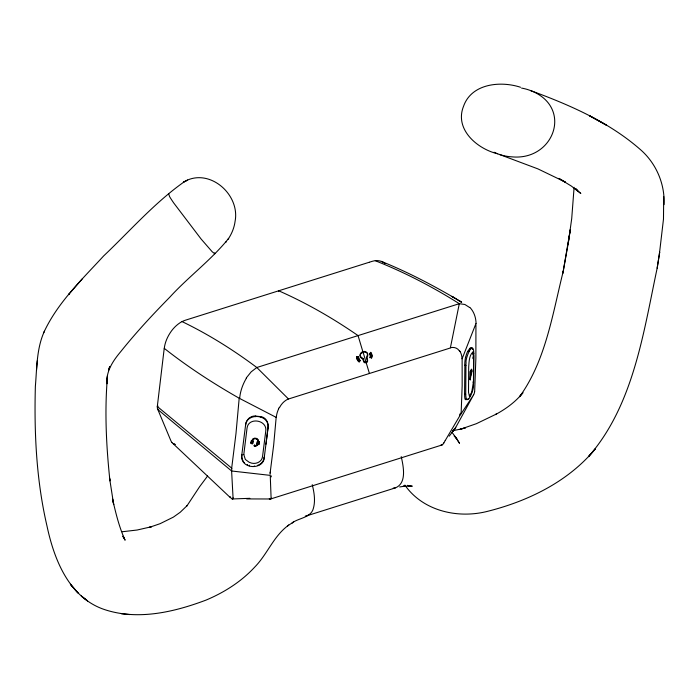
<?xml version="1.0" encoding="UTF-8"?>
<svg xmlns="http://www.w3.org/2000/svg" width="699" height="699" viewBox="0 0 699 699"><rect width="100%" height="100%" fill="white"/><g stroke="black" fill="none" stroke-linecap="round" stroke-linejoin="round"><path stroke-width="1.05" d="M472.935 358.622L472.935 356.822M465.726 394.245L465.945 365.446A13.797 3.967 -78.2 0 1 466.084 362.711C465.115 358.412 473.441 338.561 473.843 353.344L473.625 382.143A13.797 3.967 -78.2 0 1 473.485 384.869C474.455 389.177 466.128 409.029 465.726 394.245L464.573 394.079L464.861 365.297L465.945 365.446M471.152 374.612L470.182 379.749L470.244 371.475L471.109 369.867A6.247 1.354 -81.2 0 1 471.336 369.264L471.711 369.186M470.27 379.758L470.331 371.484M470.182 379.749L470.479 375.817L471.301 374.262M470.488 374.839L471.021 373.729L470.488 374.839L470.514 371.885L471.126 370.793A4.124 0.891 -81.2 0 1 471.362 370.348L471.607 371.038M470.576 374.847L470.514 371.885M257.651 441.803L257.442 443.821M471.799 370.592L471.738 371.789M663.692 196.445L663.482 219.075L659.384 254.06M471.799 370.723L471.755 371.658M258.822 442.353L258.822 442.284A7.619 6.667 9.2 0 1 258.796 442.633M255.013 445.263L254.523 445.324L255.353 445.429M574.106 187.297L571.712 218.595L568.304 242.868L562.878 273.239L570.305 229.683L568.034 244.571M474.665 391.554L475.879 357.993L475.932 323.602L462.126 358.753L462.161 385.699L461.165 412.637M233.047 498.352L233.047 497.74M276.166 417.478L273.659 445.167L270.225 472.192M182.081 321.54A24.116 16.453 -51.7 0 0 169.988 333.135A29.148 19.887 -51.7 0 0 164.274 348.364C187.848 366.958 213.125 383.358 239.189 398.22L235.974 433.607L231.631 468.557M44.386 331.291C36.523 348.46 36.942 367.84 35.369 386.294C34.094 433.065 36.365 480.335 46.999 526.032C54.103 559.506 69.018 597.593 104.352 609.511C137.72 620.686 174.138 612.106 206.056 600.091C224.239 592.446 241.312 581.629 254.751 567.064C267.437 554.158 273.728 535.784 288.713 525.106L287.411 525.971L293.667 521.961L292.147 522.913C298.639 517.915 311.177 517.81 313.405 508.243C315.564 500.528 314.122 492.297 312.252 484.687M36.505 370.348L37.292 360.745M259.014 443.07L258.988 443.297A3.574 3.128 9.2 0 1 258.918 443.751M254.523 445.298L255.004 445.429M252.61 442.493L252.689 441.716A13.928 12.18 9.2 0 1 252.732 441.34L252.785 441.104M471.816 371.929L471.624 372.724M258.796 442.633L258.604 443.891L257.477 443.944M257.075 443.035L257.092 442.886A8.362 7.313 9.2 0 0 257.118 442.537L257.127 442.415A4.325 3.783 9.2 0 1 257.311 441.436M257.066 443.114L257.049 443.271A10.38 9.078 9.2 0 0 256.996 443.909M231.692 468.138L157.31 406.503L164.221 348.382M259.023 442.913L259.058 442.633A3.993 3.495 9.2 0 0 259.084 442.135M271.098 497.906L270.242 475.372L231.614 470.995L157.843 409.535A6.492 5.609 -17 0 1 157.371 406.512M264.318 457.207C264.012 469.527 243.077 469.579 241.758 457.915A13.797 12.04 -1.3 0 1 241.758 455.224L245.611 424.861A12.346 10.826 -4 0 1 249.001 418.238M264.222 457.749L268.093 427.316L265.952 444.223M270.111 472.952L270.225 472.218M251.526 441.322L251.395 442.423A6.274 5.487 9.2 0 0 251.36 442.747L251.369 442.869M657.156 268.206L659.655 252.33L657.156 268.206C643.464 332.593 633.565 405.175 588.506 456.657L595.548 448.609C568.401 481.62 528.007 501.218 487.203 511.423C457.714 518.868 422.956 511.03 404.87 485.089M367.403 361.121L366.084 362.239L364.328 362.108M245.611 424.861L245.532 425.307C246.389 413.389 266.747 413.756 268.005 425.149A13.797 12.04 -1.3 0 1 268.005 427.832M241.749 455.224L241.845 454.665M255.546 416.674L255.642 416.097L260.526 416.613L260.43 417.216M249.333 465.84L249.438 465.202M254.209 466.39L254.296 465.892M254.89 446.373C254.855 445.429 253.824 446.757 255.257 446.346M471.659 373.004L471.423 373.642M563.184 271.535C552.594 313.86 545.77 360.544 519.584 396.709L522.957 392.663C515.574 401.96 505.788 409.002 495.425 414.603L496.587 413.957L476.43 423.673L460.134 429.343L465.569 427.771L463.69 428.321M471.633 373.135L471.257 374.131M278.517 291.597L278.709 290.793L369.474 262.186M254.357 446.39L254.148 445.682M471.467 373.773L471.117 374.489M251.946 440.449C252.916 436.831 258.49 437.661 258.595 441.322M252.383 440.361C253.379 437.338 258.062 438.107 258.237 441.209M460.763 413.965L460.991 413.432A3.364 2.473 -35.3 0 0 461.191 412.733M252.435 440.44C253.405 437.574 257.852 438.229 258.123 441.183M43.661 332.794C57.353 302.877 81.704 279.81 103.635 255.956C130.058 230.88 154.488 202.78 184.309 181.749M278.595 408.697L279.312 407.334M443.813 442.965L445.141 440.667M443.865 442.869L443.437 443.629M455.879 427.168L473.686 394.699L459.933 415.59L445.202 440.562M455.809 427.299L451.912 432.559L455.093 428.47M123.129 536.867L124.413 538.282L122.928 536.159L125.112 540.205C119.136 527.186 115.781 513.101 112.583 499.2L113.684 504.617L109.577 478.221L109.953 480.895C106.37 447.159 104.57 413.048 107.262 379.181L107.174 380.046L107.506 375.555L106.877 383.786C105.986 371.204 113.055 360.763 120.787 351.571C136.008 332.558 152.6 314.681 169.674 297.32C188.398 276.769 211.247 260.063 228.66 238.385C231.981 233.23 234.314 227.385 235.091 221.286C240.342 194.112 208.564 166.668 183.418 182.186L187.62 180.167L186.537 180.692M359.19 361.899L359.303 361.68A4.605 3.941 75.5 0 1 357.023 356.673L356.971 356.682M255.353 446.25L255.423 446.128A3.355 2.936 9.2 0 0 257.8 444.555M246.266 377.958L251.186 371.842L256.813 367.508L459.295 303.689L464.879 304.484L469.676 307.543M471.93 348.058A8.056 2.499 -78.1 0 0 469.623 348.618L467.849 351.274A7.444 2.35 -79.2 0 0 466.74 353.519L466.329 354.708A9.725 3.058 -79.2 0 0 465.656 357.338M225.663 242.509L226.362 241.548M227.822 239.521L228.66 238.385M449.177 436.185L455.154 428.382A3.32 2.132 89.6 0 1 453.476 429.466M207.603 476.002L199.669 486.618L186.939 505.893L187.315 505.438L180.22 512.262L173.369 517.129L160.106 523.682L149.403 527.352L151.482 526.74L137.144 530.017L122.22 531.747M82.159 278.997L68.546 294.655L69.271 293.833M366.477 357.25C371.737 347.7 353.362 353.563 363.017 358.369M308.32 515.207L305.297 516.124M157.31 406.503L158.114 406.145M171.928 442.484A1.634 0.533 57.2 0 0 172.295 442.904L229.56 496.875L230.233 496.613M362.79 351.667C360.029 352.357 358.928 356.394 361.339 358.115C364.1 358.622 362.65 363.725 366.014 362.764C369.675 362.012 365.83 358.36 367.534 356.49C369.011 353.659 365.708 350.47 362.86 351.641L358.054 335.599C333.047 318.307 306.546 303.043 278.709 290.793L185.314 320.238A21.66 14.784 -51.7 0 0 182.098 321.61C208.459 334.323 233.405 349.972 256.813 367.508L288.495 398.998L450.357 347.98L459.295 303.689C432.664 286.896 404.581 272.278 375.276 260.727A21.669 14.784 -51.7 0 0 372.113 261.356L369.85 262.064M254.095 445.578L254.515 445.167M366.049 362.248L363.069 352.086M158.708 409.256L157.843 409.535L170.6 440.073A4.963 1.625 57.2 0 0 171.884 442.519M306.345 515.941L395.354 487.893C407.237 483.088 403.262 466.05 401.252 456.63M252.496 443.28L251.422 442.991M462.065 428.784L452.498 430.785M395.354 487.893L393.222 488.129M399.671 486.958L405.071 486.111L403.096 486.259L412.27 486.172L408.207 485.552M252.304 443.83L252.951 443.376A11.656 10.197 9.2 0 0 253.047 442.659L253.169 441.707A3.521 3.076 9.2 0 0 253.178 441.095L253.003 440.623A1.153 1.014 9.2 0 0 252.549 440.449M249.866 498.326L232.182 498.964L229.56 496.875M246.677 498.92L270.006 498.981M168.686 193.833L169.595 196.629A65.086 2.971 51.5 0 0 173.745 202.998L201.111 239.023L212.208 251.771L214.785 253.772L214.628 252.898M470.462 396.141L469.422 395.992L471.598 392.523A6.728 1.459 -81.2 0 0 471.694 392.296L473.468 381.785L473.669 355.887L472.943 352.06A12.346 3.853 -77.9 0 1 472.908 353.231L472.935 355.022M129.935 614.57L121.373 613.739M441.043 444.922L441.453 444.975A4.631 2.883 76.2 0 0 442.144 444.94L270.522 499.016A4.64 1.774 64.7 0 1 270.006 498.841M469.623 348.652L470.82 348.818M467.849 351.274L469.108 351.448M472.926 353.213L473.843 353.344M472.882 382.038L473.625 382.143M467.989 398.666L468.749 398.771M255.31 445.84L255.388 445.866A3.111 2.717 9.2 0 0 257.695 444.197L257.346 444.022M520.545 87.27C500.589 80.7 471.519 83.469 463.551 106.265C454.245 129.254 477.155 148.887 497.548 153.771A65.086 55.055 -65.4 0 0 512.087 156.864C554.377 160.787 573.39 106.895 530.497 90.547A65.086 55.055 -65.4 0 0 521.576 88.091M469.396 396.036L468.513 392.296L468.688 367.054C469.055 362.099 469.116 355.319 472.908 352.034M407.377 485.342L410.287 486.233L408.504 485.543M499.322 154.418L537.889 168.878L565.491 182.177L558.824 178.394L571.433 186.135L580.817 193.466L575.155 188.704L578.134 191.474L575.819 188.87L577.689 191.037L576.422 189.28M530.497 90.547C569.965 105.033 609.799 122.334 641.533 150.591C656.536 164.248 664.985 184.335 664.05 204.641M381.313 261.382C406.739 271.588 431.091 284.31 454.752 298.08M494.027 152.242L497.548 153.771M239.189 398.22L276.166 417.364M255.423 445.875L255.415 445.77A2.848 2.49 9.2 0 0 257.354 444.442L257.145 444.267M458.78 300.509L461.611 302.195L451.895 296.385L461.611 302.195M371.58 357.905L371.387 357.774A4.369 3.74 75.5 0 0 370.496 352.576M454.149 436.001L456.727 438.727L452.192 432.576M459.392 350.575L460.056 351.501M259.084 441.759L259.102 441.785A1.354 1.188 9.2 0 0 258.787 441.427M471.406 370.33L471.607 371.152M455.302 436.665L459.514 443.297L456.036 437.819M366.381 357.547L367.394 360.937M366.189 362.711L369.422 373.484M363.2 358.552L364.214 361.933M471.755 369.64L471.886 370.173M270.163 474.245L270.085 473.625A3.346 1.765 -58.1 0 1 270.155 472.935M233.038 497.513L231.614 470.995M370.688 352.287A4.841 4.142 75.5 0 1 371.615 358.028M370.453 352.628A4.334 3.705 75.5 0 1 371.248 357.774M369.308 353.502A3.443 2.953 75.5 0 1 369.85 357.608M369.5 353.213A3.923 3.355 75.5 0 1 370.155 357.871M359.155 361.942A4.858 4.159 75.5 0 1 356.752 356.673M359.312 361.532A4.351 3.722 75.5 0 1 357.137 356.822M358.508 356.761A3.687 3.154 75.5 0 0 360.422 360.701L360.317 360.92A3.941 3.373 75.5 0 1 358.246 356.761M360.422 360.562A3.434 2.936 75.5 0 1 358.631 356.901M450.374 347.735A13.901 10.066 -56.7 0 1 459.243 350.723M469.824 307.377A36.199 26.501 -51.8 0 1 476.08 323.55M460.038 351.527A20.297 14.679 -54.1 0 1 462.013 358.788M474.604 391.554A8.336 6.614 -17.8 0 1 473.616 394.673M460.134 413.747A16.959 12.049 83.2 0 1 459.496 415.11M443.367 443.507A5.758 3.285 89.7 0 1 442.38 444.791M279.591 407.438A13.91 9.83 -56.3 0 1 288.486 398.937M239.696 398.081A36.199 24.666 -57.2 0 1 246.467 378.072M276.306 417.32A20.297 14.015 -56.9 0 1 278.7 408.732M231.71 470.864A8.213 2.875 -68.3 0 1 231.806 468.409M271.282 475.923A16.968 4.779 64.8 0 1 271.16 476.884M232.95 498.317A3.32 1.153 58.6 0 1 232.269 499.138M269.779 498.981A10.555 3.923 60.4 0 1 269.272 498.815M271.282 498.151A5.767 2.403 54.7 0 1 270.731 499.016M375.302 260.64A24.116 16.453 -51.7 0 1 385.044 263.61M257.87 444.564A1.048 0.917 9.2 0 1 257.529 444.52M257.704 441.681A1.18 1.031 9.2 0 1 258.368 441.768M258.709 441.523A1.066 0.935 9.2 0 1 258.962 441.829M258.831 443.996A1.092 0.961 9.2 0 1 258.062 444.267M257.241 443.76A12.075 10.564 9.2 0 1 257.258 443.524L257.407 442.126A5.321 4.657 9.2 0 1 257.512 441.48M257.669 441.314A1.136 0.987 9.2 0 1 258.027 441.305M259.259 442.196A4.246 3.722 9.2 0 1 259.224 442.886L259.207 442.991A4.771 4.177 9.2 0 0 259.18 443.227L259.18 443.271A3.46 3.032 9.2 0 1 259.084 443.917M259.154 443.944A1.319 1.153 9.2 0 1 258.036 444.66M257.573 441.2A1.145 1.005 9.2 0 1 258.01 441.165M251.928 440.414A1.415 1.241 9.2 0 0 251.116 441.121A3.434 3.006 9.2 0 0 251.02 441.646L250.993 441.96A5.741 5.015 9.2 0 1 250.958 442.24L250.932 442.415A2.84 2.481 9.2 0 0 250.924 442.851M252.094 440.938A1.171 1.022 9.2 0 1 252.741 441.034M252.295 443.778A1.302 1.136 9.2 0 1 250.976 443.157M250.985 443.157A1.52 1.328 9.2 0 1 250.932 442.851M243.523 461.672A12.879 11.062 -2.5 0 1 241.915 454.665M244.388 462.607A9.664 8.283 -1.1 0 1 244.1 462.301M247.656 464.704A7.444 6.361 -0.6 0 1 247.236 464.547M249.097 418.317A8.056 7.112 -3.3 0 1 255.659 415.975M260.535 416.604A7.532 6.667 -3.5 0 1 263.916 417.792L264.283 418.028A9.576 8.484 -3.4 0 1 266.38 420.143A12.818 11.315 -0.6 0 1 268.04 427.307M264.231 457.198A12.372 10.634 0.4 0 1 260.928 463.629M260.832 463.559A7.995 6.815 -0.4 0 1 257.468 465.412M471.432 372.506A2.027 0.437 -81.2 0 1 471.021 373.677M472.183 348.382A12.346 3.853 -77.9 0 1 472.541 349.448M464.791 365.402A12.818 3.967 -79.1 0 1 465.525 357.294M465.202 399.208A12.372 3.172 -77.7 0 1 464.686 393.93M466.609 399.417A7.995 2.114 -76.9 0 1 465.237 399.103M243.794 454.499L245.332 459.453L249.351 462.38A6.728 5.889 9.2 0 0 249.709 462.467C254.864 465.018 262.151 462.354 262.579 456.22L265.769 431.012C267.455 419.933 248.416 416.726 247.044 428.111L243.794 454.499M109.752 366.626L108.651 369.858L109.752 366.626M175.065 444.398L173.3 443.734L175.1 444.424M599.637 121.373L589.554 115.789L606.339 125.095L599.637 121.373M87.497 600.852L81.39 596.107L87.497 600.852M77.947 592.874L70.416 584.329L77.947 592.874"/></g></svg>
